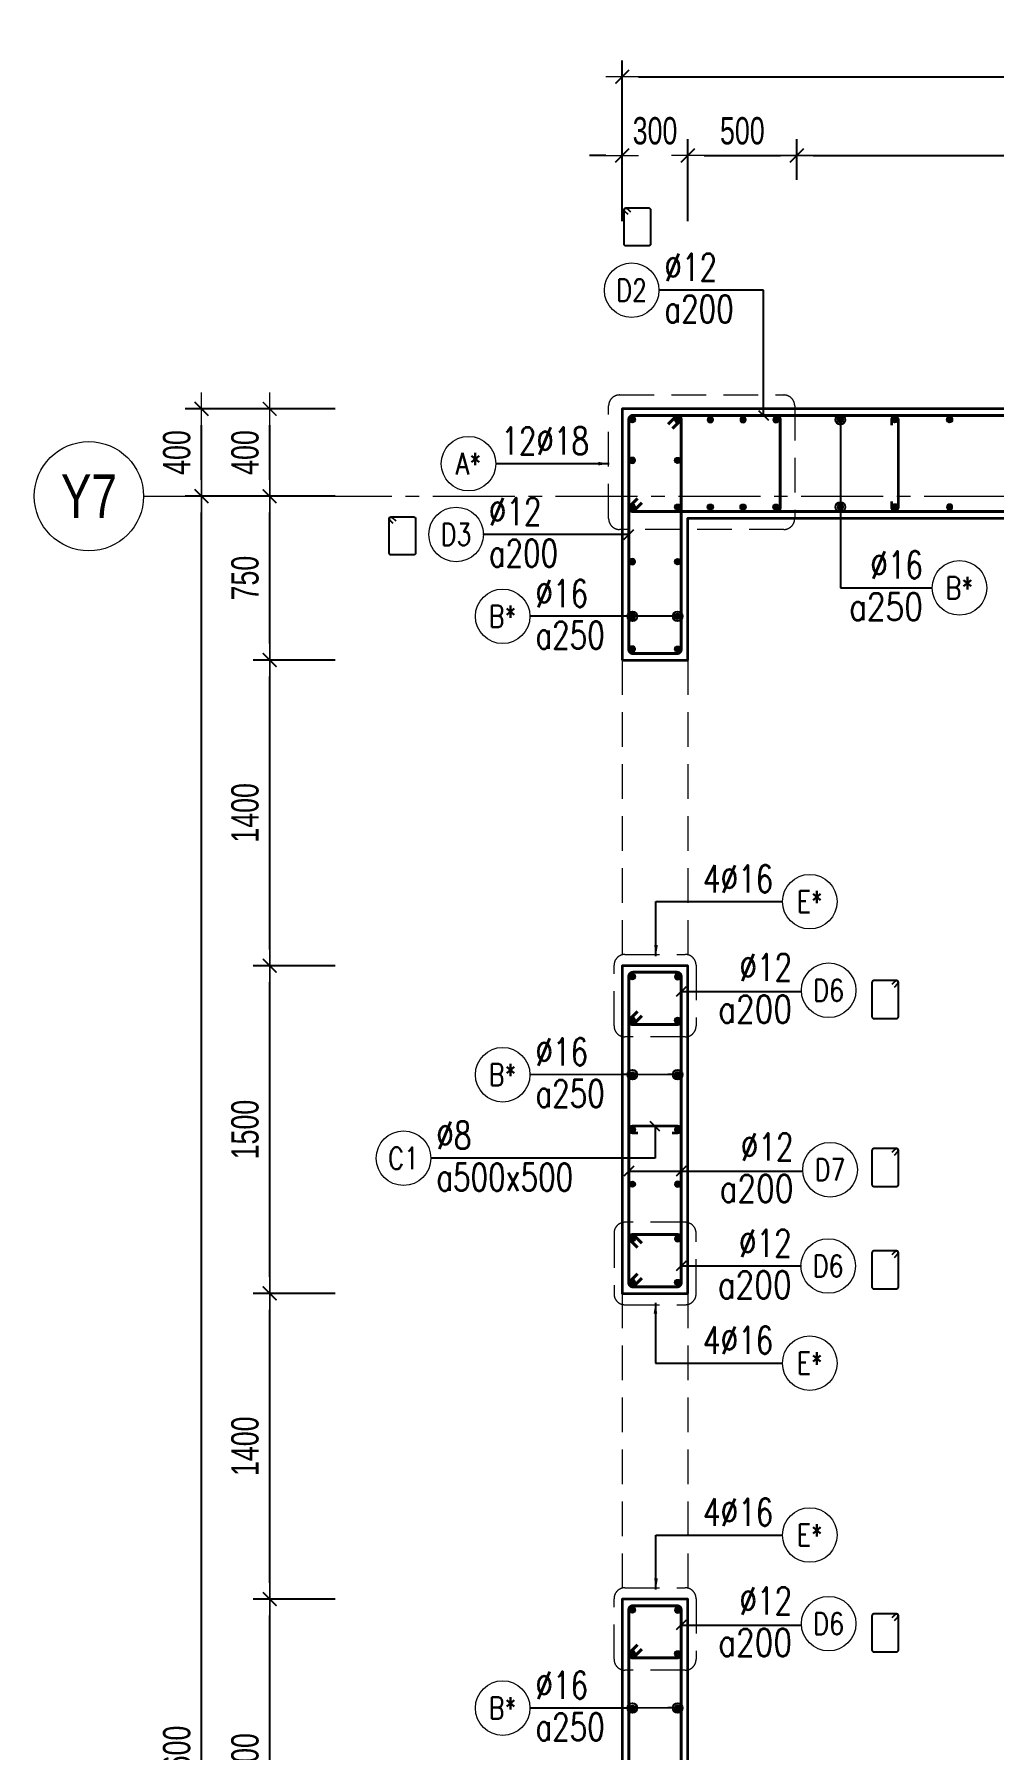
# Model space of a CAD drawing. Header units: millimetres. Extents: x 988833 to 1318015, y -9365 to 47591.
# Drawn here: x 1106109 to 1110503, y 39270 to 47124 of the extents above; entities that cross this region are included whole.
import ezdxf
from ezdxf.enums import TextEntityAlignment as Align

# ---------------------------------------------------------------- set-up
doc = ezdxf.new("R2010")
doc.units = ezdxf.units.MM
doc.header["$MEASUREMENT"] = 0
doc.linetypes.add('HIDDEN2', pattern=[4.7625, 3.175, -1.5875])
doc.linetypes.add('OF_Grid_1$0$CENTER2', pattern=[1.125, 0.75, -0.125, 0.125, -0.125])
doc.layers.get('0').update_dxf_attribs({"lineweight": 20})
doc.layers.get('Defpoints').update_dxf_attribs({"color": 151, "lineweight": 9})
for name, color, linetype, lineweight in [('KC-LEADER', 153, 'Continuous', 18), ('KC-THEP', 6, 'Continuous', 40), ('NDC_S_BEAM', 3, 'HIDDEN2', 20), ('NDC_S_DIM', 1, 'Continuous', 15), ('NDC_S_HIDDEN', 8, 'HIDDEN2', 13), ('NDC_S_LEADER', 1, 'Continuous', 15), ('NDC_S_REBAR', 4, 'Continuous', 35), ('NDC_S_STIRRUP', 4, 'Continuous', 40), ('NDC_S_VN TEXT', 7, 'Continuous', 20), ('NDC_S_WALL', 6, 'Continuous', 35), ('OF_Grid_1$0$NDC_S_AXIS', 5, 'OF_Grid_1$0$CENTER2', 13), ('OF_Grid_1$0$NDC_S_SYMBOL', 1, 'Continuous', 15), ('OF_Grid_1$0$NDC_S_TEXT SYMBOL', 7, 'Continuous', 20)]:
    doc.layers.add(name, color=color, linetype=linetype, lineweight=lineweight)
doc.layers.add('Ligature', color=1, linetype='Continuous')
doc.styles.add('NDC_ARIAL', font='arial.ttf', dxfattribs={"width": 0.85})
doc.styles.add('NDC_DIM', font='', dxfattribs={"width": 0.75})
doc.styles.add('NDC_EN TXT', font='romans.shx', dxfattribs={"width": 0.8})
doc.styles.add('OF_Grid_1$0$NDC_ANNO', font='', dxfattribs={"width": 0.8})
doc.styles.get('NDC_DIM').set_extended_font_data('Dotum')
doc.styles.get('OF_Grid_1$0$NDC_ANNO').set_extended_font_data('Dotum')
doc.dimstyles.new('NDC_1-50', dxfattribs={"dimscale": 50, "dimtxt": 2.5, "dimasz": 1, "dimexe": 1.5, "dimexo": 0, "dimgap": 0.8, "dimtad": 1, "dimdec": 0, "dimdsep": 46, "dimtxsty": 'NDC_ARIAL', "dimblk": 'DIMMARK', "dimcen": 49999.938995, "dimdle": 1.5, "dimclrd": 1, "dimclre": 1, "dimclrt": 3, "dimadec": 0, "dimazin": 0, "dimtfac": 1, "dimtdec": 0, "dimtix": 1, "dimtmove": 2, "dimatfit": 3, "dimfxl": 1, "dimarcsym": 0})
doc.dimstyles.new('NDC_dim_30', dxfattribs={"dimscale": 30, "dimtxt": 2.5, "dimasz": 1.5, "dimexe": 1.5, "dimexo": 2.5, "dimgap": 1, "dimtad": 1, "dimdec": 0, "dimzin": 0, "dimdsep": 46, "dimtxsty": 'NDC_DIM', "dimblk": 'DIMMARK', "dimcen": 0.09, "dimdle": 1.2, "dimclrd": 1, "dimclre": 1, "dimclrt": 3, "dimadec": 0, "dimazin": 0, "dimtfac": 1, "dimtdec": 0, "dimtix": 1, "dimtofl": 0, "dimtmove": 0, "dimatfit": 3, "dimfxl": 6, "dimfxlon": 1, "dimtolj": 1, "dimtzin": 0, "dimarcsym": 0})
doc.dimstyles.new('NDC_dim_50', dxfattribs={"dimscale": 50, "dimtxt": 2.5, "dimasz": 1.5, "dimexe": 1.5, "dimexo": 2.5, "dimgap": 1, "dimtad": 1, "dimdec": 0, "dimzin": 0, "dimdsep": 46, "dimtxsty": 'NDC_DIM', "dimblk": 'DIMMARK', "dimcen": 0.09, "dimdle": 1.2, "dimclrd": 1, "dimclre": 1, "dimclrt": 3, "dimadec": 0, "dimazin": 0, "dimtfac": 1, "dimtdec": 0, "dimtix": 1, "dimtofl": 0, "dimtmove": 0, "dimatfit": 3, "dimfxl": 6, "dimfxlon": 1, "dimtolj": 1, "dimtzin": 0, "dimarcsym": 0})

# ---------------------------------------------------------------- blocks, each defined once
blk = doc.blocks.new('THEP')
at = {"layer": 'KC-LEADER', "color": 6}
blk.add_circle((0, 0), 14, dxfattribs=at)
at = {"layer": 'KC-THEP'}
for p, q in [((-14, 0), (14, 0)), ((9.9, 9.9), (-9.9, -9.9)), ((-9.9, 9.9), (9.9, -9.9)), ((0, 14), (0, -14))]:
    blk.add_line(p, q, dxfattribs=at)
blk = doc.blocks.new('DIMMARK')
at = {"layer": 'NDC_S_DIM', "color": 1}
blk.add_line((-1.5, 0), (1, 0), dxfattribs=at)
at = {"layer": 'NDC_S_DIM', "color": 2, "const_width": 0.1}
blk.add_lwpolyline([(-0.42, -0.42), (0.42, 0.42)], dxfattribs=at)
blk = doc.blocks.new('*U10')
blk.add_circle((2.5, 0), 2.5)
at = {"layer": 'NDC_S_VN TEXT', "color": 3, "style": 'NDC_EN TXT'}
for tag, width, p in [('DK2', 0.75, (-0.85, 0.85)), ('KC2', 0.8, (-0.85, -2.97))]:
    blk.add_attdef(tag, text='', height=2.5, dxfattribs=dict(at, width=width)).set_placement(p, align=Align.RIGHT)
at = {"layer": 'NDC_S_VN TEXT', "color": 7, "style": 'NDC_EN TXT', "width": 0.8}
blk.add_attdef('SH3', text='', height=2, dxfattribs=at).set_placement((2.5, 0), align=Align.MIDDLE)
blk = doc.blocks.new('*U11')
blk.add_circle((-2.5, 0), 2.5)
at = {"layer": 'NDC_S_VN TEXT', "color": 3, "style": 'NDC_EN TXT', "width": 0.75}
for tag, p in [('DK1', (0.5, 0.85)), ('KC1', (0.5, -2.97))]:
    blk.add_attdef(tag, p, '', height=2.5, dxfattribs=at)
at = {"layer": 'NDC_S_VN TEXT', "color": 7, "style": 'NDC_EN TXT', "width": 0.8}
blk.add_attdef('SH2', text='', height=2, dxfattribs=at).set_placement((-2.5, 0), align=Align.MIDDLE)
blk = doc.blocks.new('*U13')
blk.add_circle((-2.5, 0), 2.5)
at = {"layer": 'NDC_S_VN TEXT', "color": 3, "style": 'NDC_EN TXT', "width": 0.75}
blk.add_attdef('DK1', (0.5, 0.85), '', height=2.5, dxfattribs=at)
at = {"layer": 'NDC_S_VN TEXT', "color": 7, "style": 'NDC_EN TXT', "width": 0.8}
blk.add_attdef('SH2', text='', height=2, dxfattribs=at).set_placement((-2.5, 0), align=Align.MIDDLE)
blk = doc.blocks.new('*D559')
at = {"layer": 'Defpoints', "color": 0, "transparency": 16777216}
for p in [(1109101.7, 46569.4), (1108801.7, 45409.5), (1109101.7, 44909.5)]:
    blk.add_point(p, dxfattribs=at)
at = {"layer": 'NDC_S_DIM', "color": 1, "lineweight": -2, "transparency": 16777216}
for p, q in [((1108801.7, 46269.4), (1108801.7, 46644.4)), ((1109101.7, 46269.4), (1109101.7, 46644.4)), ((1108726.7, 46569.4), (1108651.7, 46569.4)), ((1109176.7, 46569.4), (1109251.7, 46569.4))]:
    blk.add_line(p, q, dxfattribs=at)
at = {"layer": 'NDC_S_DIM', "color": 1, "lineweight": -2, "transparency": 16777216, "xscale": 75, "yscale": 75, "zscale": 75}
blk.add_blockref('DIMMARK', (1108801.7, 46569.4), dxfattribs=at)
at = {"layer": 'NDC_S_DIM', "color": 1, "lineweight": -2, "transparency": 16777216, "xscale": 75, "yscale": 75, "zscale": 75, "rotation": 180}
blk.add_blockref('DIMMARK', (1109101.7, 46569.4), dxfattribs=at)
at = {"layer": 'NDC_S_DIM', "color": 3, "transparency": 16777216, "insert": (1108951.7, 46682), "char_height": 125, "attachment_point": 5, "style": 'NDC_DIM'}
blk.add_mtext('\\A1;300', dxfattribs=at)
blk = doc.blocks.new('*D560')
at = {"layer": 'Defpoints', "color": 0, "transparency": 16777216}
for p in [(1109601.5, 46569.4), (1109601.5, 46332.7), (1109101.7, 44909.5)]:
    blk.add_point(p, dxfattribs=at)
at = {"layer": 'NDC_S_DIM', "color": 1, "lineweight": -2, "transparency": 16777216}
for p, q in [((1109101.7, 46269.4), (1109101.7, 46644.4)), ((1109601.5, 46457.7), (1109601.5, 46644.4)), ((1109176.7, 46569.4), (1109526.5, 46569.4))]:
    blk.add_line(p, q, dxfattribs=at)
at = {"layer": 'NDC_S_DIM', "color": 1, "lineweight": -2, "transparency": 16777216, "xscale": 75, "yscale": 75, "zscale": 75, "rotation": 180}
blk.add_blockref('DIMMARK', (1109101.7, 46569.4), dxfattribs=at)
at = {"layer": 'NDC_S_DIM', "color": 1, "lineweight": -2, "transparency": 16777216, "xscale": 75, "yscale": 75, "zscale": 75}
blk.add_blockref('DIMMARK', (1109601.5, 46569.4), dxfattribs=at)
at = {"layer": 'NDC_S_DIM', "color": 3, "transparency": 16777216, "insert": (1109351.6, 46682), "char_height": 125, "attachment_point": 5, "style": 'NDC_DIM'}
blk.add_mtext('\\A1;500', dxfattribs=at)
blk = doc.blocks.new('*D561')
at = {"layer": 'Defpoints', "color": 0, "transparency": 16777216}
for p in [(1111801.7, 46569.4), (1109601.5, 46332.7), (1111801.7, 44909.5)]:
    blk.add_point(p, dxfattribs=at)
at = {"layer": 'NDC_S_DIM', "color": 1, "lineweight": -2, "transparency": 16777216}
for p, q in [((1109601.5, 46457.7), (1109601.5, 46644.4)), ((1111801.7, 46269.4), (1111801.7, 46644.4)), ((1109676.5, 46569.4), (1111726.7, 46569.4))]:
    blk.add_line(p, q, dxfattribs=at)
at = {"layer": 'NDC_S_DIM', "color": 1, "lineweight": -2, "transparency": 16777216, "xscale": 75, "yscale": 75, "zscale": 75, "rotation": 180}
blk.add_blockref('DIMMARK', (1109601.5, 46569.4), dxfattribs=at)
at = {"layer": 'NDC_S_DIM', "color": 1, "lineweight": -2, "transparency": 16777216, "xscale": 75, "yscale": 75, "zscale": 75}
blk.add_blockref('DIMMARK', (1111801.7, 46569.4), dxfattribs=at)
at = {"layer": 'NDC_S_DIM', "color": 3, "transparency": 16777216, "insert": (1110701.6, 46682), "char_height": 125, "attachment_point": 5, "style": 'NDC_DIM'}
blk.add_mtext('\\A1;2200', dxfattribs=at)
blk = doc.blocks.new('*D552')
at = {"layer": 'Defpoints', "color": 0, "transparency": 16777216}
for p in [(1115101.7, 46929.8), (1108801.7, 45409.5), (1115101.7, 45409.5)]:
    blk.add_point(p, dxfattribs=at)
at = {"layer": 'NDC_S_DIM', "color": 1, "lineweight": -2, "transparency": 16777216}
for p, q in [((1108801.7, 46629.8), (1108801.7, 47004.8)), ((1115101.7, 46629.8), (1115101.7, 47004.8)), ((1108876.7, 46929.8), (1115026.7, 46929.8))]:
    blk.add_line(p, q, dxfattribs=at)
at = {"layer": 'NDC_S_DIM', "color": 1, "lineweight": -2, "transparency": 16777216, "xscale": 75, "yscale": 75, "zscale": 75, "rotation": 180}
blk.add_blockref('DIMMARK', (1108801.7, 46929.8), dxfattribs=at)
at = {"layer": 'NDC_S_DIM', "color": 1, "lineweight": -2, "transparency": 16777216, "xscale": 75, "yscale": 75, "zscale": 75}
blk.add_blockref('DIMMARK', (1115101.7, 46929.8), dxfattribs=at)
at = {"layer": 'NDC_S_DIM', "color": 3, "transparency": 16777216, "insert": (1111951.7, 47042.3), "char_height": 125, "attachment_point": 5, "style": 'NDC_DIM'}
blk.add_mtext('\\A1;6300', dxfattribs=at)
blk = doc.blocks.new('*U9')
blk.add_circle((2.5, 0), 2.5)
at = {"layer": 'NDC_S_VN TEXT', "color": 3, "style": 'NDC_EN TXT', "width": 0.75}
blk.add_attdef('DK2', text='', height=2.5, dxfattribs=at).set_placement((-0.85, 0.85), align=Align.RIGHT)
at = {"layer": 'NDC_S_VN TEXT', "color": 7, "style": 'NDC_EN TXT', "width": 0.8}
blk.add_attdef('SH3', text='', height=2, dxfattribs=at).set_placement((2.5, 0), align=Align.MIDDLE)
blk = doc.blocks.new('*U55')
at = {"layer": 'OF_Grid_1$0$NDC_S_SYMBOL'}
blk.add_line((5, 0), (9, 0), dxfattribs=at)
blk.add_circle((0, 0), 5, dxfattribs=at)
at = {"layer": 'OF_Grid_1$0$NDC_S_TEXT SYMBOL', "color": 7, "style": 'OF_Grid_1$0$NDC_ANNO', "width": 0.8}
blk.add_attdef('GRID', text='', height=4, rotation=270, dxfattribs=at).set_placement((0, 0), align=Align.MIDDLE)
blk = doc.blocks.new('*D544')
at = {"layer": 'Defpoints', "color": 0, "ltscale": 200, "transparency": 16777216}
for p in [(1107187.1, 45409.5), (1108801.7, 45409.5), (1109101.7, 45009.5)]:
    blk.add_point(p, dxfattribs=at)
at = {"layer": 'NDC_S_DIM', "color": 1, "lineweight": -2, "ltscale": 200, "transparency": 16777216}
for p, q in [((1107487.1, 45409.5), (1107112.1, 45409.5)), ((1107187.1, 45084.5), (1107187.1, 45334.5)), ((1107487.1, 45009.5), (1107112.1, 45009.5))]:
    blk.add_line(p, q, dxfattribs=at)
at = {"layer": 'NDC_S_DIM', "color": 1, "lineweight": -2, "ltscale": 200, "transparency": 16777216, "xscale": 75, "yscale": 75, "zscale": 75}
for p, rotation in [((1107187.1, 45409.5), 90), ((1107187.1, 45009.5), 270)]:
    blk.add_blockref('DIMMARK', p, dxfattribs=dict(at, rotation=rotation))
at = {"layer": 'NDC_S_DIM', "color": 3, "ltscale": 200, "transparency": 16777216, "insert": (1107074.5, 45209.5), "char_height": 125, "attachment_point": 5, "rotation": 90, "style": 'NDC_DIM'}
blk.add_mtext('\\A1;400', dxfattribs=at)
blk = doc.blocks.new('*D536')
at = {"layer": 'Defpoints', "color": 0, "ltscale": 200, "transparency": 16777216}
for p in [(1106874.5, 45009.5), (1108915.6, 45009.5), (1108915.7, 33409.7)]:
    blk.add_point(p, dxfattribs=at)
at = {"layer": 'NDC_S_DIM', "color": 1, "lineweight": -2, "ltscale": 200, "transparency": 16777216}
for p, q in [((1107174.5, 45009.5), (1106799.5, 45009.5)), ((1106874.5, 33484.7), (1106874.5, 44934.5)), ((1107174.5, 33409.7), (1106799.5, 33409.7))]:
    blk.add_line(p, q, dxfattribs=at)
at = {"layer": 'NDC_S_DIM', "color": 1, "lineweight": -2, "ltscale": 200, "transparency": 16777216, "xscale": 75, "yscale": 75, "zscale": 75}
for p, rotation in [((1106874.5, 45009.5), 90), ((1106874.5, 33409.7), 270)]:
    blk.add_blockref('DIMMARK', p, dxfattribs=dict(at, rotation=rotation))
at = {"layer": 'NDC_S_DIM', "color": 3, "ltscale": 200, "transparency": 16777216, "insert": (1106761.9, 39209.6), "char_height": 125, "attachment_point": 5, "rotation": 90, "style": 'NDC_DIM'}
blk.add_mtext('\\A1;11600', dxfattribs=at)
blk = doc.blocks.new('*D537')
at = {"layer": 'Defpoints', "color": 0, "ltscale": 200, "transparency": 16777216}
for p in [(1106874.5, 45409.5), (1108801.7, 45409.5), (1108915.6, 45009.5)]:
    blk.add_point(p, dxfattribs=at)
at = {"layer": 'NDC_S_DIM', "color": 1, "lineweight": -2, "ltscale": 200, "transparency": 16777216}
for p, q in [((1107174.5, 45409.5), (1106799.5, 45409.5)), ((1106874.5, 45084.5), (1106874.5, 45334.5)), ((1107174.5, 45009.5), (1106799.5, 45009.5))]:
    blk.add_line(p, q, dxfattribs=at)
at = {"layer": 'NDC_S_DIM', "color": 1, "lineweight": -2, "ltscale": 200, "transparency": 16777216, "xscale": 75, "yscale": 75, "zscale": 75}
for p, rotation in [((1106874.5, 45409.5), 90), ((1106874.5, 45009.5), 270)]:
    blk.add_blockref('DIMMARK', p, dxfattribs=dict(at, rotation=rotation))
at = {"layer": 'NDC_S_DIM', "color": 3, "ltscale": 200, "transparency": 16777216, "insert": (1106761.9, 45209.5), "char_height": 125, "attachment_point": 5, "rotation": 90, "style": 'NDC_DIM'}
blk.add_mtext('\\A1;400', dxfattribs=at)
blk = doc.blocks.new('*D531')
at = {"layer": 'Defpoints', "color": 0, "ltscale": 200, "transparency": 16777216}
for p in [(1107187.1, 39959.5), (1109073.8, 39959.5), (1109073.8, 38459.5)]:
    blk.add_point(p, dxfattribs=at)
at = {"layer": 'NDC_S_DIM', "color": 1, "lineweight": -2, "ltscale": 200, "transparency": 16777216}
for p, q in [((1107487.1, 39959.5), (1107112.1, 39959.5)), ((1107187.1, 38534.5), (1107187.1, 39884.5)), ((1107487.1, 38459.5), (1107112.1, 38459.5))]:
    blk.add_line(p, q, dxfattribs=at)
at = {"layer": 'NDC_S_DIM', "color": 1, "lineweight": -2, "ltscale": 200, "transparency": 16777216, "xscale": 75, "yscale": 75, "zscale": 75}
for p, rotation in [((1107187.1, 39959.5), 90), ((1107187.1, 38459.5), 270)]:
    blk.add_blockref('DIMMARK', p, dxfattribs=dict(at, rotation=rotation))
at = {"layer": 'NDC_S_DIM', "color": 3, "ltscale": 200, "transparency": 16777216, "insert": (1107074.5, 39209.5), "char_height": 125, "attachment_point": 5, "rotation": 90, "style": 'NDC_DIM'}
blk.add_mtext('\\A1;1500', dxfattribs=at)
blk = doc.blocks.new('*D532')
at = {"layer": 'Defpoints', "color": 0, "ltscale": 200, "transparency": 16777216}
for p in [(1107187.1, 41359.5), (1109073.8, 41359.5), (1109073.8, 39959.5)]:
    blk.add_point(p, dxfattribs=at)
at = {"layer": 'NDC_S_DIM', "color": 1, "lineweight": -2, "ltscale": 200, "transparency": 16777216}
for p, q in [((1107487.1, 41359.5), (1107112.1, 41359.5)), ((1107187.1, 40034.5), (1107187.1, 41284.5)), ((1107487.1, 39959.5), (1107112.1, 39959.5))]:
    blk.add_line(p, q, dxfattribs=at)
at = {"layer": 'NDC_S_DIM', "color": 1, "lineweight": -2, "ltscale": 200, "transparency": 16777216, "xscale": 75, "yscale": 75, "zscale": 75}
for p, rotation in [((1107187.1, 41359.5), 90), ((1107187.1, 39959.5), 270)]:
    blk.add_blockref('DIMMARK', p, dxfattribs=dict(at, rotation=rotation))
at = {"layer": 'NDC_S_DIM', "color": 3, "ltscale": 200, "transparency": 16777216, "insert": (1107074.5, 40659.5), "char_height": 125, "attachment_point": 5, "rotation": 90, "style": 'NDC_DIM'}
blk.add_mtext('\\A1;1400', dxfattribs=at)
blk = doc.blocks.new('*D533')
at = {"layer": 'Defpoints', "color": 0, "ltscale": 200, "transparency": 16777216}
for p in [(1107187.1, 42859.5), (1109073.8, 42859.5), (1109073.8, 41359.5)]:
    blk.add_point(p, dxfattribs=at)
at = {"layer": 'NDC_S_DIM', "color": 1, "lineweight": -2, "ltscale": 200, "transparency": 16777216}
for p, q in [((1107487.1, 42859.5), (1107112.1, 42859.5)), ((1107187.1, 41434.5), (1107187.1, 42784.5)), ((1107487.1, 41359.5), (1107112.1, 41359.5))]:
    blk.add_line(p, q, dxfattribs=at)
at = {"layer": 'NDC_S_DIM', "color": 1, "lineweight": -2, "ltscale": 200, "transparency": 16777216, "xscale": 75, "yscale": 75, "zscale": 75}
for p, rotation in [((1107187.1, 42859.5), 90), ((1107187.1, 41359.5), 270)]:
    blk.add_blockref('DIMMARK', p, dxfattribs=dict(at, rotation=rotation))
at = {"layer": 'NDC_S_DIM', "color": 3, "ltscale": 200, "transparency": 16777216, "insert": (1107074.5, 42109.5), "char_height": 125, "attachment_point": 5, "rotation": 90, "style": 'NDC_DIM'}
blk.add_mtext('\\A1;1500', dxfattribs=at)
blk = doc.blocks.new('*D534')
at = {"layer": 'Defpoints', "color": 0, "ltscale": 200, "transparency": 16777216}
for p in [(1107187.1, 44259.5), (1109073.8, 44259.5), (1109073.8, 42859.5)]:
    blk.add_point(p, dxfattribs=at)
at = {"layer": 'NDC_S_DIM', "color": 1, "lineweight": -2, "ltscale": 200, "transparency": 16777216}
for p, q in [((1107487.1, 44259.5), (1107112.1, 44259.5)), ((1107187.1, 42934.5), (1107187.1, 44184.5)), ((1107487.1, 42859.5), (1107112.1, 42859.5))]:
    blk.add_line(p, q, dxfattribs=at)
at = {"layer": 'NDC_S_DIM', "color": 1, "lineweight": -2, "ltscale": 200, "transparency": 16777216, "xscale": 75, "yscale": 75, "zscale": 75}
for p, rotation in [((1107187.1, 44259.5), 90), ((1107187.1, 42859.5), 270)]:
    blk.add_blockref('DIMMARK', p, dxfattribs=dict(at, rotation=rotation))
at = {"layer": 'NDC_S_DIM', "color": 3, "ltscale": 200, "transparency": 16777216, "insert": (1107074.5, 43559.5), "char_height": 125, "attachment_point": 5, "rotation": 90, "style": 'NDC_DIM'}
blk.add_mtext('\\A1;1400', dxfattribs=at)
blk = doc.blocks.new('*D535')
at = {"layer": 'Defpoints', "color": 0, "ltscale": 200, "transparency": 16777216}
for p in [(1107187.1, 45009.5), (1108915.6, 45009.5), (1109073.8, 44259.5)]:
    blk.add_point(p, dxfattribs=at)
at = {"layer": 'NDC_S_DIM', "color": 1, "lineweight": -2, "ltscale": 200, "transparency": 16777216}
for p, q in [((1107487.1, 45009.5), (1107112.1, 45009.5)), ((1107187.1, 44334.5), (1107187.1, 44934.5)), ((1107487.1, 44259.5), (1107112.1, 44259.5))]:
    blk.add_line(p, q, dxfattribs=at)
at = {"layer": 'NDC_S_DIM', "color": 1, "lineweight": -2, "ltscale": 200, "transparency": 16777216, "xscale": 75, "yscale": 75, "zscale": 75}
for p, rotation in [((1107187.1, 45009.5), 90), ((1107187.1, 44259.5), 270)]:
    blk.add_blockref('DIMMARK', p, dxfattribs=dict(at, rotation=rotation))
at = {"layer": 'NDC_S_DIM', "color": 3, "ltscale": 200, "transparency": 16777216, "insert": (1107074.5, 44634.5), "char_height": 125, "attachment_point": 5, "rotation": 90, "style": 'NDC_DIM'}
blk.add_mtext('\\A1;750', dxfattribs=at)

msp = doc.modelspace()

# ---------------------------------------------------------------- linework, layer by layer
at = {"layer": 'Ligature'}
for points in [[(1108828.5, 46299.3), (1108812.5, 46315.3, -0.668179), (1108818.3, 46329.2), (1108922.9, 46329.2, -0.414214), (1108931.1, 46321), (1108931.1, 46163.9, -0.414214), (1108922.9, 46155.8), (1108818.3, 46155.8, -0.414214), (1108810.1, 46163.9), (1108810.1, 46321, -0.668179), (1108824, 46326.8), (1108840, 46310.9)], [(1107752.8, 44884.5), (1107736.9, 44900.5, -0.668179), (1107742.6, 44914.4), (1107847.3, 44914.4, -0.414214), (1107855.4, 44906.2), (1107855.4, 44749.1, -0.414214), (1107847.3, 44741), (1107742.6, 44741, -0.414214), (1107734.5, 44749.1), (1107734.5, 44906.2, -0.668179), (1107748.4, 44912), (1107764.4, 44896)], [(1110047.7, 42761.7), (1110063.7, 42777.6, 0.668179), (1110057.9, 42791.6), (1109953.3, 42791.6, 0.414214), (1109945.1, 42783.4), (1109945.1, 42626.3, 0.414214), (1109953.3, 42618.1), (1110057.9, 42618.1, 0.414214), (1110066.1, 42626.3), (1110066.1, 42783.4, 0.668179), (1110052.1, 42789.2), (1110036.2, 42773.2)], [(1110047.7, 41992.5), (1110063.7, 42008.5, 0.668179), (1110057.9, 42022.4), (1109953.3, 42022.4, 0.414214), (1109945.1, 42014.3), (1109945.1, 41857.2, 0.414214), (1109953.3, 41849), (1110057.9, 41849, 0.414214), (1110066, 41857.2), (1110066, 42014.3, 0.668179), (1110052.1, 42020), (1110036.1, 42004.1)], [(1110047.7, 41523.9), (1110063.7, 41539.9, 0.668179), (1110057.9, 41553.8), (1109953.3, 41553.8, 0.414214), (1109945.1, 41545.7), (1109945.1, 41388.6, 0.414214), (1109953.3, 41380.4), (1110057.9, 41380.4, 0.414214), (1110066, 41388.6), (1110066, 41545.7, 0.668179), (1110052.1, 41551.5), (1110036.1, 41535.5)], [(1110047.7, 39861.7), (1110063.7, 39877.6, 0.668179), (1110057.9, 39891.6), (1109953.3, 39891.6, 0.414214), (1109945.1, 39883.4), (1109945.1, 39726.3, 0.414214), (1109953.3, 39718.1), (1110057.9, 39718.1, 0.414214), (1110066.1, 39726.3), (1110066.1, 39883.4, 0.668179), (1110052.1, 39889.2), (1110036.2, 39873.2)]]:
    msp.add_lwpolyline(points, format="xyb", dxfattribs=at)
at = {"layer": 'NDC_S_BEAM', "ltscale": 50}
for p, q in [((1108801.7, 44259.5), (1108801.7, 42859.5)), ((1109101.7, 44259.5), (1109101.7, 42859.5)), ((1108801.7, 41359.5), (1108801.7, 39959.5)), ((1109101.7, 41359.5), (1109101.7, 39959.5))]:
    msp.add_line(p, q, dxfattribs=at)
at = {"layer": 'NDC_S_HIDDEN', "ltscale": 50}
for points in [[(1108789.3, 45472.9), (1109541.5, 45472.9, -0.414214), (1109591.5, 45422.9), (1109591.5, 44907.1, -0.414214), (1109541.5, 44857.1), (1108789.3, 44857.1, -0.414214), (1108739.3, 44907.1), (1108739.3, 45422.9, -0.414214)], [(1108814, 42911.5), (1109089.9, 42911.5, -0.414214), (1109139.9, 42861.5), (1109139.9, 42584, -0.414214), (1109089.9, 42534), (1108814, 42534, -0.414214), (1108764, 42584), (1108764, 42861.5, -0.414214)], [(1108814, 41307.4), (1109089.9, 41307.4, 0.414214), (1109139.9, 41357.4), (1109139.9, 41634.9, 0.414214), (1109089.9, 41684.9), (1108814, 41684.9, 0.414214), (1108764, 41634.9), (1108764, 41357.4, 0.414214)], [(1108814, 40011.5), (1109089.9, 40011.5, -0.414214), (1109139.9, 39961.5), (1109139.9, 39684, -0.414214), (1109089.9, 39634), (1108814, 39634, -0.414214), (1108764, 39684), (1108764, 39961.5, -0.414214)]]:
    msp.add_lwpolyline(points, format="xyb", close=True, dxfattribs=at)
at = {"layer": 'NDC_S_REBAR'}
for points in [[(1110035.5, 45334.5), (1110035.5, 45359.5, -1), (1110065.5, 45359.5), (1110065.5, 44959.5, -1), (1110035.5, 44959.5), (1110035.5, 44984.5)], [(1109030.2, 42094.5), (1109055.2, 42094.5, 1), (1109055.2, 42124.5), (1108848.2, 42124.5, 1), (1108848.2, 42094.5), (1108873.2, 42094.5)]]:
    msp.add_lwpolyline(points, format="xyb", dxfattribs=at)
at = {"layer": 'NDC_S_STIRRUP'}
for points in [[(1115011.7, 44979.5), (1115051.7, 44939.5, 0.414214), (1115071.7, 44959.5), (1115071.7, 45359.5, 0.414214), (1115051.7, 45379.5), (1108851.7, 45379.5, 0.414214), (1108831.7, 45359.5), (1108831.7, 44959.5, 0.414214), (1108851.7, 44939.5), (1115051.7, 44939.5, 0.414214), (1115071.7, 44959.5), (1115031.7, 44999.5)], [(1108891.7, 44979.5), (1108851.7, 44939.5, -0.414214), (1108831.7, 44959.5), (1108831.7, 45359.5, -0.414214), (1108851.7, 45379.5), (1109505.2, 45379.5, -0.414214), (1109525.2, 45359.5), (1109525.2, 44959.5, -0.414214), (1109505.2, 44939.5), (1108851.7, 44939.5, -0.414214), (1108831.7, 44959.5), (1108871.7, 44999.5)], [(1109031.7, 45319.5), (1109071.7, 45359.5, 0.414214), (1109051.7, 45379.5), (1108851.7, 45379.5, 0.414214), (1108831.7, 45359.5), (1108831.7, 44309.5, 0.414214), (1108851.7, 44289.5), (1109051.7, 44289.5, 0.414214), (1109071.7, 44309.5), (1109071.7, 45359.5, 0.414214), (1109051.7, 45379.5), (1109011.7, 45339.5)], [(1108871.7, 41449.5), (1108831.7, 41409.5, 0.414214), (1108851.7, 41389.5), (1109051.7, 41389.5, 0.414214), (1109071.7, 41409.5), (1109071.7, 42809.5, 0.414214), (1109051.7, 42829.5), (1108851.7, 42829.5, 0.414214), (1108831.7, 42809.5), (1108831.7, 41409.5, 0.414214), (1108851.7, 41389.5), (1108891.7, 41429.5)], [(1108871.7, 42650), (1108831.7, 42610, 0.414214), (1108851.7, 42590), (1109051.7, 42590, 0.414214), (1109071.7, 42610), (1109071.7, 42809.5, 0.414214), (1109051.7, 42829.5), (1108851.7, 42829.5, 0.414214), (1108831.7, 42809.5), (1108831.7, 42610, 0.414214), (1108851.7, 42590), (1108891.7, 42630)], [(1108871.7, 41568.9), (1108831.7, 41608.9, -0.414214), (1108851.7, 41628.9), (1109051.7, 41628.9, -0.414214), (1109071.7, 41608.9), (1109071.7, 41409.5, -0.414214), (1109051.7, 41389.5), (1108851.7, 41389.5, -0.414214), (1108831.7, 41409.5), (1108831.7, 41608.9, -0.414214), (1108851.7, 41628.9), (1108891.7, 41588.9)], [(1108871.7, 38549.5), (1108831.7, 38509.5, 0.414214), (1108851.7, 38489.5), (1109051.7, 38489.5, 0.414214), (1109071.7, 38509.5), (1109071.7, 39909.5, 0.414214), (1109051.7, 39929.5), (1108851.7, 39929.5, 0.414214), (1108831.7, 39909.5), (1108831.7, 38509.5, 0.414214), (1108851.7, 38489.5), (1108891.7, 38529.5)], [(1108871.7, 39750), (1108831.7, 39710, 0.414214), (1108851.7, 39690), (1109051.7, 39690, 0.414214), (1109071.7, 39710), (1109071.7, 39909.5, 0.414214), (1109051.7, 39929.5), (1108851.7, 39929.5, 0.414214), (1108831.7, 39909.5), (1108831.7, 39710, 0.414214), (1108851.7, 39690), (1108891.7, 39730)]]:
    msp.add_lwpolyline(points, format="xyb", dxfattribs=at)
at = {"layer": 'NDC_S_WALL'}
msp.add_line((1108801.7, 41359.5), (1109101.7, 41359.5), dxfattribs=at)
for points in [[(1109101.7, 44259.5), (1109101.7, 44909.5), (1111801.7, 44909.5), (1111801.7, 33509.5), (1109101.7, 33509.5), (1109101.7, 34159.5), (1108801.7, 34159.5), (1108801.7, 33009.5), (1115101.7, 33009.5), (1115101.7, 33009.5), (1115101.7, 34159.5), (1114801.7, 34159.5), (1114801.7, 33509.5), (1114801.7, 33509.5), (1112101.7, 33509.5), (1112101.7, 44909.5), (1114801.7, 44909.5), (1114801.7, 44909.5), (1114801.7, 44259.5), (1115101.7, 44259.5), (1115101.7, 45409.5), (1115101.7, 45409.5), (1108801.7, 45409.5), (1108801.7, 44259.5)], [(1108801.7, 44259.5), (1109101.7, 44259.5)], [(1109101.7, 41359.5), (1109101.7, 42859.5), (1109101.7, 42859.5), (1108801.7, 42859.5), (1108801.7, 42859.5), (1108801.7, 41359.5), (1108801.7, 41359.5), (1109101.7, 41359.5)], [(1109101.7, 38459.5), (1109101.7, 39959.5), (1108801.7, 39959.5), (1108801.7, 38459.5), (1109101.7, 38459.5)]]:
    msp.add_lwpolyline(points, dxfattribs=at)
at = {"layer": 'OF_Grid_1$0$NDC_S_AXIS', "ltscale": 500}
msp.add_line((1106809.2, 45009.5), (1116830.6, 45009.5), dxfattribs=at)

# ---------------------------------------------------------------- block references
at = {"layer": 'KC-THEP'}
for p, rotation in [((1108848.2, 45359.5), 189.6685644363809), ((1109800.5, 45359.5), 189.6685644363809), ((1110050.5, 45359.5), 189.6685644363809), ((1110300.5, 45359.5), 189.6685644363809), ((1109055.2, 45173.4), 9.66856443638095), ((1109055.2, 44959.5), 9.66856443638095), ((1109205.2, 44959.5), 9.66856443638095), ((1109355.2, 44959.5), 9.66856443638095), ((1109505.2, 44959.5), 9.66856443638095), ((1109055.2, 44709.5), 9.668564436380946), ((1109055.2, 44459.5), 9.668564436380946), ((1109055.2, 44309.5), 9.668564436380946), ((1108848.2, 42809.5), 189.6685644363809), ((1109055.2, 42609.5), 9.668564436380926), ((1108848.2, 42359.5), 189.6685644363809), ((1108848.2, 42109.5), 189.6685644363809), ((1108848.2, 41859.5), 189.6685644363809), ((1108848.2, 41609.5), 189.6685644363809), ((1109055.2, 41409.5), 9.668564436380946), ((1108848.2, 39909.5), 189.6685644363809), ((1109055.2, 39709.5), 9.668564436380926), ((1108848.2, 39459.5), 189.6685644363809)]:
    msp.add_blockref('THEP', p, dxfattribs=dict(at, rotation=rotation))
at = {"layer": 'KC-THEP', "xscale": -1}
for p, rotation in [((1109055.2, 45359.5), 170.331435563619), ((1109205.2, 45359.5), 170.331435563619), ((1109355.2, 45359.5), 170.331435563619), ((1109505.2, 45359.5), 170.331435563619), ((1108848.2, 45173.4), 350.3314355636191), ((1108848.2, 44959.5), 350.3314355636191), ((1109800.5, 44959.5), 350.3314355636191), ((1110050.5, 44959.5), 350.3314355636191), ((1110300.5, 44959.5), 350.3314355636191), ((1108848.2, 44709.5), 350.3314355636191), ((1108848.2, 44459.5), 350.3314355636191), ((1108848.2, 44309.5), 350.3314355636191), ((1109055.2, 42809.5), 170.331435563619), ((1108848.2, 42609.5), 350.3314355636191), ((1109055.2, 42359.5), 170.331435563619), ((1109055.2, 42109.5), 170.331435563619), ((1109055.2, 41859.5), 170.331435563619), ((1109055.2, 41609.5), 170.331435563619), ((1108848.2, 41409.5), 350.3314355636191), ((1109055.2, 39909.5), 170.331435563619), ((1108848.2, 39709.5), 350.3314355636191), ((1109055.2, 39459.5), 170.331435563619)]:
    msp.add_blockref('THEP', p, dxfattribs=dict(at, rotation=rotation))
at = {"layer": 'NDC_S_VN TEXT', "xscale": 50, "yscale": 50, "zscale": 50}
for name, p, values in [('*U11', (1108969.7, 45952.7), {'SH2': 'D2', 'DK1': '%%C12', 'KC1': 'a200'}), ('*U13', (1108222.7, 45158.4), {'SH2': 'A*', 'DK1': '12%%C18'}), ('*U11', (1108165.7, 44834.5), {'SH2': 'D3', 'DK1': '%%C12', 'KC1': 'a200'}), ('*U10', (1110221.1, 44589.7), {'SH3': 'B*', 'DK2': '%%C16', 'KC2': 'a250'}), ('*U11', (1108379.2, 44459.5), {'SH2': 'B*', 'DK1': '%%C16', 'KC1': 'a250'}), ('*U9', (1109535.5, 43153), {'SH3': 'E*', 'DK2': '4%%c16'}), ('*U10', (1109621.9, 42747.3), {'SH3': 'D6', 'DK2': '%%c12', 'KC2': 'a200'}), ('*U11', (1108379.2, 42360.7), {'SH2': 'B*', 'DK1': '%%C16', 'KC1': 'a250'}), ('*U11', (1107925.2, 41978.2), {'SH2': 'C1', 'DK1': '%%c8', 'KC1': 'a500x500'}), ('*U10', (1109628.4, 41925.6), {'SH3': 'D7', 'DK2': '%%c12', 'KC2': 'a200'}), ('*U10', (1109619.9, 41484.9), {'SH3': 'D6', 'DK2': '%%c12', 'KC2': 'a200'}), ('*U9', (1109535.5, 41039.9), {'SH3': 'E*', 'DK2': '4%%c16'}), ('*U9', (1109535.5, 40253), {'SH3': 'E*', 'DK2': '4%%c16'}), ('*U10', (1109621.9, 39847.3), {'SH3': 'D6', 'DK2': '%%c12', 'KC2': 'a200'}), ('*U11', (1108379.2, 39460.7), {'SH2': 'B*', 'DK1': '%%C16', 'KC1': 'a250'})]:
    msp.add_blockref(name, p, dxfattribs=at).add_auto_attribs(values)
at = {"layer": 'OF_Grid_1$0$NDC_S_AXIS'}
ref = msp.add_blockref('*U55', (1106359.2, 45009.5), dxfattribs=dict(at, xscale=50, yscale=50, zscale=50))
ref.add_attrib('GRID', 'Y7', dxfattribs={"layer": 'OF_Grid_1$0$NDC_S_TEXT SYMBOL', "color": 7, "height": 200, "style": 'OF_Grid_1$0$NDC_ANNO', "width": 0.8}).set_placement((1106359.2, 45009.5), align=Align.MIDDLE)

# ---------------------------------------------------------------- dimensions: what is measured, and where the dimension line sits
at = {"layer": 'NDC_S_DIM'}
for base, p2, picture, middle in [((1115101.7, 46929.8), (1115101.7, 45409.5), '*D552', (1111951.7, 47042.3)), ((1109101.7, 46569.4), (1109101.7, 44909.5), '*D559', (1108951.7, 46682))]:
    dim = msp.add_linear_dim(base=base, p1=(1108801.7, 45409.5), p2=p2, dimstyle='NDC_dim_50', dxfattribs=at)
    dim.commit()
    dim.dimension.update_dxf_attribs({"geometry": picture, "text_midpoint": middle})
for base, p1, p2, picture, middle in [((1109601.5, 46569.4), (1109101.7, 44909.5), (1109601.5, 46332.7), '*D560', (1109351.6, 46682)), ((1111801.7, 46569.4), (1109601.5, 46332.7), (1111801.7, 44909.5), '*D561', (1110701.6, 46682))]:
    dim = msp.add_linear_dim(base=base, p1=p1, p2=p2, dimstyle='NDC_dim_50', override={"dimtmove": 1}, dxfattribs=at)
    dim.commit()
    dim.dimension.update_dxf_attribs({"geometry": picture, "text_midpoint": middle})
at = {"layer": 'NDC_S_DIM', "ltscale": 200}
for base, p1, p2, picture, middle in [((1106874.5, 45409.5), (1108915.6, 45009.5), (1108801.7, 45409.5), '*D537', (1106761.9, 45209.5)), ((1106874.5, 45009.5), (1108915.7, 33409.7), (1108915.6, 45009.5), '*D536', (1106761.9, 39209.6)), ((1107187.1, 45009.5), (1109073.8, 44259.5), (1108915.6, 45009.5), '*D535', (1107074.5, 44634.5)), ((1107187.1, 44259.5), (1109073.8, 42859.5), (1109073.8, 44259.5), '*D534', (1107074.5, 43559.5)), ((1107187.1, 42859.5), (1109073.8, 41359.5), (1109073.8, 42859.5), '*D533', (1107074.5, 42109.5)), ((1107187.1, 41359.5), (1109073.8, 39959.5), (1109073.8, 41359.5), '*D532', (1107074.5, 40659.5)), ((1107187.1, 39959.5), (1109073.8, 38459.5), (1109073.8, 39959.5), '*D531', (1107074.5, 39209.5))]:
    dim = msp.add_linear_dim(base=base, p1=p1, p2=p2, angle=90, dimstyle='NDC_dim_50', override={"dimtmove": 1}, dxfattribs=at)
    dim.commit()
    dim.dimension.update_dxf_attribs({"geometry": picture, "text_midpoint": middle})
dim = msp.add_linear_dim(base=(1107187.1, 45409.5), p1=(1109101.7, 45009.5), p2=(1108801.7, 45409.5), angle=90, dimstyle='NDC_dim_50', override={"dimtmove": 1}, dxfattribs=at)
dim.commit()
dim.dimension.update_dxf_attribs({"geometry": '*D544', "text_midpoint": (1107187.1, 45209.5), "dimtype": 160})

# ---------------------------------------------------------------- leaders
at = {"layer": 'NDC_S_LEADER'}
for points, dimstyle, override in [([(1109448.2, 45379.5), (1109448.2, 45952.7), (1108969.7, 45952.7)], 'NDC_dim_30', {"dimtad": 0, "dimldrblk": 'Oblique'}), ([(1109800.5, 45359.5), (1109800.5, 44589.6), (1110221.1, 44589.6)], 'NDC_dim_30', {"dimgap": 1, "dimtad": 0, "dimldrblk": 'Origin'}), ([(1109800.5, 44959.5), (1109800.5, 44589.6), (1110221.1, 44589.6)], 'NDC_dim_30', {"dimgap": 1, "dimtad": 0, "dimldrblk": 'Origin'}), ([(1108831.7, 44834.5), (1108163.7, 44834.5)], 'NDC_dim_30', {"dimtad": 0, "dimldrblk": 'Oblique'}), ([(1109055.2, 44459.5), (1108379.2, 44459.5)], 'NDC_dim_30', {"dimtad": 0, "dimldrblk": 'Origin'}), ([(1108848.2, 44459.5), (1108379.2, 44459.5)], 'NDC_dim_30', {"dimtad": 0, "dimldrblk": 'Origin'}), ([(1108956.2, 42904.1), (1108956.2, 43153), (1109537.8, 43153)], 'NDC_1-50', {"dimgap": 0.8, "dimtad": 0}), ([(1109071.7, 42741), (1109622, 42741)], 'NDC_dim_30', {"dimtad": 0, "dimldrblk": 'Oblique'}), ([(1109055.5, 42361.2), (1108379.2, 42360.7)], 'NDC_dim_30', {"dimtad": 0, "dimldrblk": 'Origin'}), ([(1108847.9, 42360.9), (1108379.2, 42360.7)], 'NDC_dim_30', {"dimtad": 0, "dimldrblk": 'Origin'}), ([(1108951.7, 42124.5), (1108951.7, 41978.5), (1107925.2, 41978.2)], 'NDC_dim_30', {"dimtad": 0, "dimldrblk": 'Oblique'}), ([(1108831.7, 41919.3), (1109628.5, 41919.3)], 'NDC_dim_30', {"dimtad": 0, "dimldrblk": 'Oblique'}), ([(1109071.7, 41919.3), (1109628.5, 41919.3)], 'NDC_dim_30', {"dimtad": 0, "dimldrblk": 'Oblique'}), ([(1109071.7, 41484.9), (1109622, 41484.9)], 'NDC_dim_30', {"dimtad": 0, "dimldrblk": 'Oblique'}), ([(1108953.8, 41316), (1108953.8, 41039.9), (1109535.4, 41039.9)], 'NDC_1-50', {"dimgap": 0.8, "dimtad": 0}), ([(1108956.2, 40004.1), (1108956.2, 40253), (1109537.8, 40253)], 'NDC_1-50', {"dimgap": 0.8, "dimtad": 0}), ([(1109071.7, 39841), (1109622, 39841)], 'NDC_dim_30', {"dimtad": 0, "dimldrblk": 'Oblique'}), ([(1109055.5, 39461.2), (1108379.2, 39460.7)], 'NDC_dim_30', {"dimtad": 0, "dimldrblk": 'Origin'}), ([(1108847.9, 39460.9), (1108379.2, 39460.7)], 'NDC_dim_30', {"dimtad": 0, "dimldrblk": 'Origin'})]:
    msp.add_leader(points, dimstyle=dimstyle, override=override, dxfattribs=at)
msp.add_leader([(1108741.5, 45158.4), (1108222.7, 45158.4)], dimstyle='NDC_1-50', dxfattribs=at)

doc.saveas('drawing.dxf')
